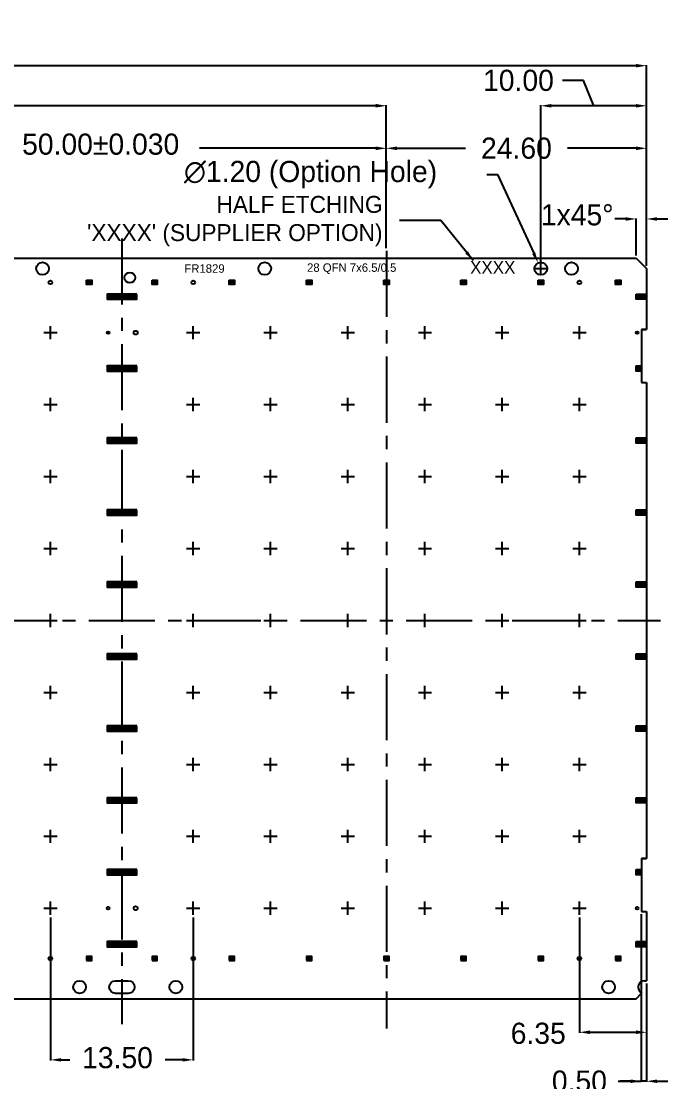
# Model space of a CAD drawing. Extents: x -371 to -96, y -307 to -115.
# Drawn here: x -157.6 to -96.5, y -215.3 to -115 of the extents above; entities that cross this region are included whole.
import ezdxf
from ezdxf.enums import TextEntityAlignment as Align

# ---------------------------------------------------------------- set-up
doc = ezdxf.new("R2010")
doc.units = 0
doc.header["$LTSCALE"] = 5
doc.header["$MEASUREMENT"] = 0
doc.linetypes.add('CENTER', pattern=[2, 1.25, -0.25, 0.25, -0.25])
doc.layers.get('0').update_dxf_attribs({"linetype": 'CONTINUOUS'})
doc.layers.get('DEFPOINTS').update_dxf_attribs({"linetype": 'CONTINUOUS'})
for name, color, linetype in [('CENTER', 1, 'CENTER'), ('DIM', 3, 'CONTINUOUS'), ('half_bottom', 4, 'CONTINUOUS')]:
    doc.layers.add(name, color=color, linetype=linetype)
doc.dimstyles.get("Standard").update_dxf_attribs({"dimtxt": 0.3, "dimasz": 0.2, "dimexe": 0.05, "dimexo": 0.15, "dimgap": 0.05, "dimtad": 0, "dimtoh": 1, "dimdec": 3, "dimdsep": 46, "dimtxsty": 'STANDARD', "dimcen": 0.5, "dimadec": 0, "dimazin": 0, "dimtfac": 1, "dimtdec": 3, "dimtofl": 0, "dimtmove": 0, "dimatfit": 3, "dimfxl": 1, "dimtolj": 1, "dimtzin": 0, "dimarcsym": 0})
pattern_1 = [(45, (-74.40428, -325.05606), (-0.08838835, 0.08838835), [])]
pattern_2 = [(45, (-68.20428, -325.05606), (-0.08838835, 0.08838835), [])]
pattern_3 = [(45, (-60.90428, -325.05606), (-0.08838835, 0.08838835), [])]
pattern_4 = [(45, (-53.60428, -325.05606), (-0.08838835, 0.08838835), [])]
pattern_5 = [(45, (-46.30428, -325.05606), (-0.08838835, 0.08838835), [])]
pattern_6 = [(45, (-31.70428, -325.05606), (-0.08838835, 0.08838835), [])]
pattern_7 = [(45, (-39.00428, -325.05606), (-0.08838835, 0.08838835), [])]
pattern_8 = [(45, (-24.40428, -325.05606), (-0.08838835, 0.08838835), [])]
pattern_9 = [(45, (825.89694, 88.25517), (-0.088388348, 0.088388348), [])]

# ---------------------------------------------------------------- blocks, each defined once
blk = doc.blocks.new('*D14')
at = {"layer": 'DEFPOINTS', "color": 0, "linetype": 'Continuous', "transparency": 16777216}
for p in [(-138.48, 295.12), (-138.48, 275.94), (111.52, 275.94)]:
    blk.add_point(p, dxfattribs=at)
at = {"layer": 'DIM', "color": 0, "linetype": 'Continuous', "lineweight": -2, "transparency": 16777216}
for p, q in [((-138.48, 276.19), (-138.48, 295.17)), ((-137.48, 295.12), (-21.81, 295.12)), ((110.52, 295.12), (-5.14, 295.12)), ((111.52, 276.19), (111.52, 295.17))]:
    blk.add_line(p, q, dxfattribs=at)
at = {"layer": 'DIM', "color": 0, "linetype": 'Continuous', "transparency": 16777216}
for points in [[(-137.48, 295.28), (-137.48, 294.95), (-138.48, 295.12)], [(110.52, 295.28), (110.52, 294.95), (111.52, 295.12)]]:
    blk.add_solid(points, dxfattribs=at)
at = {"layer": 'DIM', "color": 0, "linetype": 'Continuous', "transparency": 16777216, "insert": (-13.48, 295.12), "char_height": 2, "attachment_point": 5}
blk.add_mtext('\\A1;250.00%%p0.1', dxfattribs=at)
blk = doc.blocks.new('*D28')
at = {"layer": 'DEFPOINTS', "color": 0, "linetype": 'Continuous', "transparency": 16777216}
for p in [(101.52, 291.33), (101.52, 275.9), (111.52, 275.94)]:
    blk.add_point(p, dxfattribs=at)
at = {"layer": 'DIM', "color": 0, "linetype": 'Continuous', "lineweight": -2, "transparency": 16777216}
for p, q in [((105.57, 293.72), (103.57, 293.72)), ((106.52, 291.33), (105.57, 293.72)), ((101.52, 276.15), (101.52, 291.38)), ((110.52, 291.33), (102.52, 291.33)), ((111.52, 276.19), (111.52, 291.38))]:
    blk.add_line(p, q, dxfattribs=at)
at = {"layer": 'DIM', "color": 0, "linetype": 'Continuous', "transparency": 16777216}
for points in [[(102.52, 291.5), (102.52, 291.16), (101.52, 291.33)], [(110.52, 291.5), (110.52, 291.16), (111.52, 291.33)]]:
    blk.add_solid(points, dxfattribs=at)
at = {"layer": 'DIM', "color": 0, "linetype": 'Continuous', "transparency": 16777216, "insert": (99.41, 293.72), "char_height": 2, "attachment_point": 5}
blk.add_mtext('\\A1;10.00', dxfattribs=at)
blk = doc.blocks.new('*D29')
at = {"layer": 'DEFPOINTS', "color": 0, "linetype": 'Continuous', "transparency": 16777216}
for p in [(101.27, 276.48), (101.78, 275.39)]:
    blk.add_point(p, dxfattribs=at)
at = {"layer": 'DIM', "color": 0, "linetype": 'Continuous', "lineweight": -2, "transparency": 16777216}
for p, q in [((96.42, 284.82), (97.42, 284.82)), ((97.42, 284.82), (100.85, 277.39)), ((101.02, 275.94), (102.02, 275.94)), ((101.52, 275.44), (101.52, 276.44))]:
    blk.add_line(p, q, dxfattribs=at)
at = {"layer": 'DIM', "color": 0, "linetype": 'Continuous', "transparency": 16777216}
blk.add_solid([(101, 277.46), (100.7, 277.32), (101.27, 276.48)], dxfattribs=at)
at = {"layer": 'DIM', "color": 0, "linetype": 'Continuous', "transparency": 16777216, "insert": (79.76, 284.82), "char_height": 2, "attachment_point": 5}
blk.add_mtext('\\A1;∅1.20 (Option Hole)', dxfattribs=at)
blk = doc.blocks.new('*D15')
at = {"layer": 'DEFPOINTS', "color": 0, "linetype": 'Continuous', "transparency": 16777216}
for p in [(-113.08, 291.33), (-113.08, 277.62), (86.92, 277.62)]:
    blk.add_point(p, dxfattribs=at)
at = {"layer": 'DIM', "color": 0, "linetype": 'Continuous', "lineweight": -2, "transparency": 16777216}
for p, q in [((-113.08, 277.87), (-113.08, 291.38)), ((-112.08, 291.33), (-38.08, 291.33)), ((85.92, 291.33), (11.92, 291.33)), ((86.92, 277.87), (86.92, 291.38))]:
    blk.add_line(p, q, dxfattribs=at)
at = {"layer": 'DIM', "color": 0, "linetype": 'Continuous', "transparency": 16777216}
for points in [[(-112.08, 291.5), (-112.08, 291.16), (-113.08, 291.33)], [(85.92, 291.5), (85.92, 291.16), (86.92, 291.33)]]:
    blk.add_solid(points, dxfattribs=at)
at = {"layer": 'DIM', "color": 0, "linetype": 'Continuous', "transparency": 16777216, "insert": (-13.08, 291.33), "char_height": 2, "attachment_point": 5}
blk.add_mtext('\\A1;50.00%%p0.030 x 4 = 200.00%%p0.05', dxfattribs=at)
blk = doc.blocks.new('*D23')
at = {"layer": 'DEFPOINTS', "color": 0, "linetype": 'Continuous', "transparency": 16777216}
for p in [(36.92, 287.31), (36.92, 281.18), (86.92, 281.18)]:
    blk.add_point(p, dxfattribs=at)
at = {"layer": 'DIM', "color": 0, "linetype": 'Continuous', "lineweight": -2, "transparency": 16777216}
for p, q in [((36.92, 281.43), (36.92, 287.36)), ((37.92, 287.31), (50.59, 287.31)), ((85.92, 287.31), (69.26, 287.31)), ((86.92, 281.43), (86.92, 287.36))]:
    blk.add_line(p, q, dxfattribs=at)
at = {"layer": 'DIM', "color": 0, "linetype": 'Continuous', "transparency": 16777216}
for points in [[(37.92, 287.48), (37.92, 287.14), (36.92, 287.31)], [(85.92, 287.48), (85.92, 287.14), (86.92, 287.31)]]:
    blk.add_solid(points, dxfattribs=at)
at = {"layer": 'DIM', "color": 0, "linetype": 'Continuous', "transparency": 16777216, "insert": (59.92, 287.69), "char_height": 2, "attachment_point": 5}
blk.add_mtext('\\A1;50.00%%p0.030', dxfattribs=at)
blk = doc.blocks.new('*D26')
at = {"layer": 'DEFPOINTS', "color": 0, "linetype": 'Continuous', "transparency": 16777216}
for p in [(111.52, 287.31), (86.92, 278.18), (111.52, 275.94)]:
    blk.add_point(p, dxfattribs=at)
at = {"layer": 'DIM', "color": 0, "linetype": 'Continuous', "lineweight": -2, "transparency": 16777216}
for p, q in [((86.92, 278.43), (86.92, 287.36)), ((87.92, 287.31), (94.39, 287.31)), ((110.52, 287.31), (104.06, 287.31)), ((111.52, 276.19), (111.52, 287.36))]:
    blk.add_line(p, q, dxfattribs=at)
at = {"layer": 'DIM', "color": 0, "linetype": 'Continuous', "transparency": 16777216}
for points in [[(87.92, 287.48), (87.92, 287.14), (86.92, 287.31)], [(110.52, 287.48), (110.52, 287.14), (111.52, 287.31)]]:
    blk.add_solid(points, dxfattribs=at)
at = {"layer": 'DIM', "color": 0, "linetype": 'Continuous', "transparency": 16777216, "insert": (99.22, 287.31), "char_height": 2, "attachment_point": 5}
blk.add_mtext('\\A1;24.60', dxfattribs=at)
blk = doc.blocks.new('*D27')
at = {"layer": 'DEFPOINTS', "color": 0, "linetype": 'Continuous', "transparency": 16777216}
for p in [(110.53, 280.63), (110.53, 276.94), (111.52, 275.94)]:
    blk.add_point(p, dxfattribs=at)
at = {"layer": 'DIM', "color": 0, "linetype": 'Continuous', "lineweight": -2, "transparency": 16777216}
for p, q in [((110.53, 277.19), (110.53, 280.68)), ((111.52, 276.19), (111.52, 280.68)), ((109.53, 280.63), (108.53, 280.63)), ((112.52, 280.63), (113.52, 280.63))]:
    blk.add_line(p, q, dxfattribs=at)
at = {"layer": 'DIM', "color": 0, "linetype": 'Continuous', "transparency": 16777216}
for points in [[(109.53, 280.8), (109.53, 280.46), (110.53, 280.63)], [(112.52, 280.8), (112.52, 280.46), (111.52, 280.63)]]:
    blk.add_solid(points, dxfattribs=at)
at = {"layer": 'DIM', "color": 0, "linetype": 'Continuous', "transparency": 16777216, "insert": (104.96, 281.01), "char_height": 2, "attachment_point": 5}
blk.add_mtext('\\A1;1x45%%d', dxfattribs=at)
blk = doc.blocks.new('*D1')
at = {"layer": 'DEFPOINTS', "color": 0, "linetype": 'Continuous', "transparency": 16777216}
for p in [(111.02, 215.19), (111.52, 208.64), (111.02, 199.14)]:
    blk.add_point(p, dxfattribs=at)
at = {"layer": 'DIM', "color": 0, "linetype": 'Continuous', "lineweight": -2, "transparency": 16777216}
for p, q in [((111.02, 214.94), (111.02, 199.09)), ((111.52, 208.39), (111.52, 199.09)), ((108.83, 199.14), (111.02, 199.14)), ((110.02, 199.14), (109.02, 199.14)), ((111.52, 199.14), (111.02, 199.14)), ((112.52, 199.14), (113.52, 199.14))]:
    blk.add_line(p, q, dxfattribs=at)
at = {"layer": 'DIM', "color": 0, "linetype": 'Continuous', "transparency": 16777216}
for points in [[(110.02, 199.31), (110.02, 198.97), (111.02, 199.14)], [(112.52, 199.31), (112.52, 198.97), (111.52, 199.14)]]:
    blk.add_solid(points, dxfattribs=at)
at = {"layer": 'DIM', "color": 0, "linetype": 'Continuous', "transparency": 16777216, "insert": (105.17, 199.14), "char_height": 2, "attachment_point": 5}
blk.add_mtext('\\A1;0.50', dxfattribs=at)
blk = doc.blocks.new('*D30')
at = {"layer": 'DEFPOINTS', "color": 0, "linetype": 'Continuous', "transparency": 16777216}
for p in [(55.17, 214.86), (68.67, 214.86), (68.67, 201.16)]:
    blk.add_point(p, dxfattribs=at)
at = {"layer": 'DIM', "color": 0, "linetype": 'Continuous', "lineweight": -2, "transparency": 16777216}
for p, q in [((55.17, 214.61), (55.17, 201.11)), ((68.67, 214.61), (68.67, 201.11)), ((56.17, 201.16), (57.01, 201.16)), ((67.67, 201.16), (66.01, 201.16))]:
    blk.add_line(p, q, dxfattribs=at)
at = {"layer": 'DIM', "color": 0, "linetype": 'Continuous', "transparency": 16777216}
for points in [[(56.17, 201.33), (56.17, 201), (55.17, 201.16)], [(67.67, 201.33), (67.67, 201), (68.67, 201.16)]]:
    blk.add_solid(points, dxfattribs=at)
at = {"layer": 'DIM', "color": 0, "linetype": 'Continuous', "transparency": 16777216, "insert": (61.51, 201.36), "char_height": 2, "attachment_point": 5}
blk.add_mtext('\\A1;13.50', dxfattribs=at)
blk = doc.blocks.new('*D31')
at = {"layer": 'DEFPOINTS', "color": 0, "linetype": 'Continuous', "transparency": 16777216}
for p in [(105.17, 214.86), (111.52, 208.64), (111.52, 203.77)]:
    blk.add_point(p, dxfattribs=at)
at = {"layer": 'DIM', "color": 0, "linetype": 'Continuous', "lineweight": -2, "transparency": 16777216}
for p, q in [((105.17, 214.61), (105.17, 203.72)), ((111.52, 208.39), (111.52, 203.72)), ((106.17, 203.77), (110.52, 203.77))]:
    blk.add_line(p, q, dxfattribs=at)
at = {"layer": 'DIM', "color": 0, "linetype": 'Continuous', "transparency": 16777216}
for points in [[(106.17, 203.94), (106.17, 203.6), (105.17, 203.77)], [(110.52, 203.94), (110.52, 203.6), (111.52, 203.77)]]:
    blk.add_solid(points, dxfattribs=at)
at = {"layer": 'DIM', "color": 0, "linetype": 'Continuous', "transparency": 16777216, "insert": (101.28, 203.66), "char_height": 2, "attachment_point": 5}
blk.add_mtext('\\A1;6.35', dxfattribs=at)

msp = doc.modelspace()

# ---------------------------------------------------------------- hatches: boundary and pattern name
at = {"layer": 'half_bottom'}
h = msp.add_hatch(dxfattribs=at)
h.set_pattern_fill('ANSI31,_O', color=256)
h.set_pattern_definition(pattern_1)
h.paths.add_polyline_path([(-151.4135, -139.5231), (-150.9135, -139.5231), (-150.9135, -139.9231), (-151.4135, -139.9231)])
h = msp.add_hatch(dxfattribs=at)
h.set_pattern_fill('ANSI31,_O', color=256)
h.set_pattern_definition(pattern_2)
h.paths.add_polyline_path([(-145.2135, -139.5231), (-144.7135, -139.5231), (-144.7135, -139.9231), (-145.2135, -139.9231)])
h = msp.add_hatch(dxfattribs=at)
h.set_pattern_fill('ANSI31,_O', color=256)
h.set_pattern_definition(pattern_3)
h.paths.add_polyline_path([(-137.9135, -139.5231), (-137.4135, -139.5231), (-137.4135, -139.9231), (-137.9135, -139.9231)])
h = msp.add_hatch(dxfattribs=at)
h.set_pattern_fill('ANSI31,_O', color=256)
h.set_pattern_definition(pattern_4)
h.paths.add_polyline_path([(-130.6135, -139.5231), (-130.1135, -139.5231), (-130.1135, -139.9231), (-130.6135, -139.9231)])
h = msp.add_hatch(dxfattribs=at)
h.set_pattern_fill('ANSI31,_O', color=256)
h.set_pattern_definition(pattern_5)
h.paths.add_polyline_path([(-123.3135, -139.5231), (-122.8135, -139.5231), (-122.8135, -139.9231), (-123.3135, -139.9231)])
h = msp.add_hatch(dxfattribs=at)
h.set_pattern_fill('ANSI31,_O', color=256)
h.set_pattern_definition(pattern_7)
h.paths.add_polyline_path([(-116.0135, -139.5231), (-115.5135, -139.5231), (-115.5135, -139.9231), (-116.0135, -139.9231)])
h = msp.add_hatch(dxfattribs=at)
h.set_pattern_fill('ANSI31,_O', color=256)
h.set_pattern_definition(pattern_6)
h.paths.add_polyline_path([(-108.7135, -139.5231), (-108.2135, -139.5231), (-108.2135, -139.9231), (-108.7135, -139.9231)])
h = msp.add_hatch(dxfattribs=at)
h.set_pattern_fill('ANSI31,_O', color=256)
h.set_pattern_definition(pattern_8)
h.paths.add_polyline_path([(-101.4135, -139.5231), (-100.9135, -139.5231), (-100.9135, -139.9231), (-101.4135, -139.9231)])
h = msp.add_hatch(dxfattribs=at)
h.set_pattern_fill('ANSI31,_O', color=256)
h.set_pattern_definition(pattern_9)
h.paths.add_polyline_path([(-146.6635, -140.8231), (-149.4635, -140.8231), (-149.4635, -141.3231), (-146.6635, -141.3231)])
h.paths.add_polyline_path([(-146.6635, -147.6231), (-149.4635, -147.6231), (-149.4635, -148.1231), (-146.6635, -148.1231)])
h.paths.add_polyline_path([(-146.6635, -154.4231), (-149.4635, -154.4231), (-149.4635, -154.9231), (-146.6635, -154.9231)])
h.paths.add_polyline_path([(-146.6635, -161.2231), (-149.4635, -161.2231), (-149.4635, -161.7231), (-146.6635, -161.7231)])
h.paths.add_polyline_path([(-146.6635, -168.0231), (-149.4635, -168.0231), (-149.4635, -168.5231), (-146.6635, -168.5231)])
h.paths.add_polyline_path([(-146.6635, -174.8231), (-149.4635, -174.8231), (-149.4635, -175.3231), (-146.6635, -175.3231)])
h.paths.add_polyline_path([(-146.6635, -181.6231), (-149.4635, -181.6231), (-149.4635, -182.1231), (-146.6635, -182.1231)])
h.paths.add_polyline_path([(-146.6635, -188.4231), (-149.4635, -188.4231), (-149.4635, -188.9231), (-146.6635, -188.9231)])
h.paths.add_polyline_path([(-146.6635, -195.2231), (-149.4635, -195.2231), (-149.4635, -195.7231), (-146.6635, -195.7231)])
h.paths.add_polyline_path([(-146.6635, -202.0231), (-149.4635, -202.0231), (-149.4635, -202.5231), (-146.6635, -202.5231)])
h = msp.add_hatch(dxfattribs=at)
h.set_pattern_fill('ANSI31,_O', color=256)
h.set_pattern_definition(pattern_9)
h.paths.add_polyline_path([(-98.4635, -141.3231), (-98.4635, -140.8231), (-99.4635, -140.8231), (-99.4635, -141.3231)])
h.paths.add_polyline_path([(-98.9635, -148.1231), (-98.9635, -147.6231), (-99.4635, -147.6231), (-99.4635, -148.1231)])
h.paths.add_polyline_path([(-98.4635, -154.4231), (-99.4635, -154.4231), (-99.4635, -154.9231), (-98.4635, -154.9231)])
h.paths.add_polyline_path([(-98.4635, -161.7231), (-98.4635, -161.2231), (-99.4635, -161.2231), (-99.4635, -161.7231)])
h.paths.add_polyline_path([(-98.4635, -168.5231), (-98.4635, -168.0231), (-99.4635, -168.0231), (-99.4635, -168.5231)])
h.paths.add_polyline_path([(-98.4635, -175.3231), (-98.4635, -174.8231), (-99.4635, -174.8231), (-99.4635, -175.3231)])
h.paths.add_polyline_path([(-98.4635, -182.1231), (-98.4635, -181.6231), (-99.4635, -181.6231), (-99.4635, -182.1231)])
h.paths.add_polyline_path([(-98.4635, -188.9231), (-98.4635, -188.4231), (-99.4635, -188.4231), (-99.4635, -188.9231)])
h.paths.add_polyline_path([(-98.9635, -195.7231), (-98.9635, -195.2231), (-99.4635, -195.2231), (-99.4635, -195.7231)])
h.paths.add_polyline_path([(-98.4635, -202.5231), (-98.4635, -202.0231), (-99.4635, -202.0231), (-99.4635, -202.5231)])
h = msp.add_hatch(dxfattribs=at)
h.set_pattern_fill('ANSI31,_O', color=256)
h.set_pattern_definition(pattern_1)
h.paths.add_polyline_path([(-151.4135, -203.8231), (-150.9135, -203.8231), (-150.9135, -203.4231), (-151.4135, -203.4231)])
h = msp.add_hatch(dxfattribs=at)
h.set_pattern_fill('ANSI31,_O', color=256)
h.set_pattern_definition(pattern_2)
h.paths.add_polyline_path([(-145.2135, -203.8231), (-144.7135, -203.8231), (-144.7135, -203.4231), (-145.2135, -203.4231)])
h = msp.add_hatch(dxfattribs=at)
h.set_pattern_fill('ANSI31,_O', color=256)
h.set_pattern_definition(pattern_3)
h.paths.add_polyline_path([(-137.9135, -203.8231), (-137.4135, -203.8231), (-137.4135, -203.4231), (-137.9135, -203.4231)])
h = msp.add_hatch(dxfattribs=at)
h.set_pattern_fill('ANSI31,_O', color=256)
h.set_pattern_definition(pattern_4)
h.paths.add_polyline_path([(-130.6135, -203.8231), (-130.1135, -203.8231), (-130.1135, -203.4231), (-130.6135, -203.4231)])
h = msp.add_hatch(dxfattribs=at)
h.set_pattern_fill('ANSI31,_O', color=256)
h.set_pattern_definition(pattern_5)
h.paths.add_polyline_path([(-123.3135, -203.8231), (-122.8135, -203.8231), (-122.8135, -203.4231), (-123.3135, -203.4231)])
h = msp.add_hatch(dxfattribs=at)
h.set_pattern_fill('ANSI31,_O', color=256)
h.set_pattern_definition(pattern_7)
h.paths.add_polyline_path([(-116.0135, -203.8231), (-115.5135, -203.8231), (-115.5135, -203.4231), (-116.0135, -203.4231)])
h = msp.add_hatch(dxfattribs=at)
h.set_pattern_fill('ANSI31,_O', color=256)
h.set_pattern_definition(pattern_6)
h.paths.add_polyline_path([(-108.7135, -203.8231), (-108.2135, -203.8231), (-108.2135, -203.4231), (-108.7135, -203.4231)])
h = msp.add_hatch(dxfattribs=at)
h.set_pattern_fill('ANSI31,_O', color=256)
h.set_pattern_definition(pattern_8)
h.paths.add_polyline_path([(-101.4135, -203.8231), (-100.9135, -203.8231), (-100.9135, -203.4231), (-101.4135, -203.4231)])

# ---------------------------------------------------------------- linework, layer by layer
for p, q in [((-347.4635, -137.4231), (-99.4622, -137.4231)), ((-99.4622, -137.4231), (-98.4635, -138.4219)), ((-98.4635, -138.4219), (-98.4635, -144.1731)), ((-98.4635, -144.1731), (-98.9635, -144.1731)), ((-98.9635, -144.1731), (-98.9635, -149.1731)), ((-98.9635, -144.1731), (-98.4635, -144.1731)), ((-98.9635, -144.1731), (-98.9635, -149.1731)), ((-98.9635, -149.1731), (-98.4635, -149.1731)), ((-98.9635, -149.1731), (-98.4635, -149.1731)), ((-98.4635, -149.1731), (-98.4635, -194.1731)), ((-98.4635, -149.1731), (-98.4635, -194.1731)), ((-98.4635, -194.1731), (-98.9635, -194.1731)), ((-98.9635, -194.1731), (-98.9635, -199.1731)), ((-98.9635, -194.1731), (-98.4635, -194.1731)), ((-98.9635, -194.1731), (-98.9635, -199.1731)), ((-98.9635, -199.1731), (-98.4635, -199.1731)), ((-98.9635, -199.1731), (-98.4635, -199.1731)), ((-98.4635, -199.1731), (-98.4635, -205.7231)), ((-98.6635, -205.7231), (-98.4635, -205.7231)), ((-346.667, -207.4231), (-99.4599, -207.4231)), ((-99.4599, -207.4231), (-98.9079, -206.8711))]:
    msp.add_line(p, q)
msp.add_lwpolyline([(-147.4635, -205.7231, -1), (-147.4635, -206.9231), (-148.6635, -206.9231, -1), (-148.6635, -205.7231)], format="xyb", close=True)
for centre, radius in [((-155.5635, -138.4231), 0.6), ((-134.5635, -138.4231), 0.6), ((-108.4635, -138.4231), 0.6), ((-105.5635, -138.4231), 0.6), ((-147.3135, -139.2731), 0.5), ((-154.8135, -139.7231), 0.175), ((-141.3135, -139.7231), 0.175), ((-104.8135, -139.7231), 0.175), ((-146.7635, -144.4731), 0.185), ((-149.3635, -144.4731), 0.125), ((-149.3635, -144.4731), 0.125), ((-99.3635, -144.4731), 0.125), ((-99.3635, -144.4731), 0.125), ((-149.3635, -198.8731), 0.125), ((-149.3635, -198.8731), 0.125), ((-146.7635, -198.8731), 0.185), ((-99.3635, -198.8731), 0.125), ((-99.3635, -198.8731), 0.125), ((-154.8135, -203.6231), 0.175), ((-141.3135, -203.6231), 0.175), ((-104.8135, -203.6231), 0.175), ((-152.0635, -206.3231), 0.6), ((-142.9635, -206.3231), 0.6), ((-102.0635, -206.3231), 0.6)]:
    msp.add_circle(centre, radius)
msp.add_arc((-98.6635, -206.3231), 0.6, 90, 245.9607)
at = {"layer": 'CENTER'}
for p, q in [((-148.0635, -135.5604), (-148.0635, -209.8238)), ((-148.0635, -135.5604), (-148.0635, -209.8238)), ((-123.0635, -136.7364), (-123.0635, -210.2253)), ((-123.0635, -136.7364), (-123.0635, -210.2253)), ((-154.8135, -145.1005), (-154.8135, -143.8458)), ((-141.3135, -145.1005), (-141.3135, -143.8458)), ((-134.0135, -145.1005), (-134.0135, -143.8458)), ((-126.7135, -145.1005), (-126.7135, -143.8458)), ((-119.4135, -145.1005), (-119.4135, -143.8458)), ((-112.1135, -145.1005), (-112.1135, -143.8458)), ((-104.8135, -145.1005), (-104.8135, -143.8458)), ((-155.4408, -144.4731), (-154.1861, -144.4731)), ((-141.9408, -144.4731), (-140.6861, -144.4731)), ((-134.6408, -144.4731), (-133.3861, -144.4731)), ((-127.3408, -144.4731), (-126.0861, -144.4731)), ((-120.0408, -144.4731), (-118.7861, -144.4731)), ((-112.7408, -144.4731), (-111.4861, -144.4731)), ((-105.4408, -144.4731), (-104.1861, -144.4731)), ((-155.4408, -151.2731), (-154.1861, -151.2731)), ((-154.8135, -151.9005), (-154.8135, -150.6458)), ((-141.9408, -151.2731), (-140.6861, -151.2731)), ((-141.3135, -151.9005), (-141.3135, -150.6458)), ((-134.6408, -151.2731), (-133.3861, -151.2731)), ((-134.0135, -151.9005), (-134.0135, -150.6458)), ((-127.3408, -151.2731), (-126.0861, -151.2731)), ((-126.7135, -151.9005), (-126.7135, -150.6458)), ((-120.0408, -151.2731), (-118.7861, -151.2731)), ((-119.4135, -151.9005), (-119.4135, -150.6458)), ((-112.7408, -151.2731), (-111.4861, -151.2731)), ((-112.1135, -151.9005), (-112.1135, -150.6458)), ((-105.4408, -151.2731), (-104.1861, -151.2731)), ((-104.8135, -151.9005), (-104.8135, -150.6458)), ((-155.4408, -158.0731), (-154.1861, -158.0731)), ((-154.8135, -158.7005), (-154.8135, -157.4458)), ((-141.9408, -158.0731), (-140.6861, -158.0731)), ((-141.3135, -158.7005), (-141.3135, -157.4458)), ((-134.6408, -158.0731), (-133.3861, -158.0731)), ((-134.0135, -158.7005), (-134.0135, -157.4458)), ((-127.3408, -158.0731), (-126.0861, -158.0731)), ((-126.7135, -158.7005), (-126.7135, -157.4458)), ((-120.0408, -158.0731), (-118.7861, -158.0731)), ((-119.4135, -158.7005), (-119.4135, -157.4458)), ((-112.7408, -158.0731), (-111.4861, -158.0731)), ((-112.1135, -158.7005), (-112.1135, -157.4458)), ((-105.4408, -158.0731), (-104.1861, -158.0731)), ((-104.8135, -158.7005), (-104.8135, -157.4458)), ((-154.8135, -165.5005), (-154.8135, -164.2458)), ((-141.3135, -165.5005), (-141.3135, -164.2458)), ((-134.0135, -165.5005), (-134.0135, -164.2458)), ((-126.7135, -165.5005), (-126.7135, -164.2458)), ((-119.4135, -165.5005), (-119.4135, -164.2458)), ((-112.1135, -165.5005), (-112.1135, -164.2458)), ((-104.8135, -165.5005), (-104.8135, -164.2458)), ((-155.4408, -164.8731), (-154.1861, -164.8731)), ((-141.9408, -164.8731), (-140.6861, -164.8731)), ((-134.6408, -164.8731), (-133.3861, -164.8731)), ((-127.3408, -164.8731), (-126.0861, -164.8731)), ((-120.0408, -164.8731), (-118.7861, -164.8731)), ((-112.7408, -164.8731), (-111.4861, -164.8731)), ((-105.4408, -164.8731), (-104.1861, -164.8731)), ((-154.8135, -172.3005), (-154.8135, -171.0458)), ((-141.3135, -172.3005), (-141.3135, -171.0458)), ((-134.0135, -172.3005), (-134.0135, -171.0458)), ((-126.7135, -172.3005), (-126.7135, -171.0458)), ((-119.4135, -172.3005), (-119.4135, -171.0458)), ((-112.1135, -172.3005), (-112.1135, -171.0458)), ((-104.8135, -172.3005), (-104.8135, -171.0458)), ((-201.1889, -171.6731), (-147.1659, -171.6731)), ((-201.1889, -171.6731), (-147.1659, -171.6731)), ((-155.4408, -171.6731), (-154.1861, -171.6731)), ((-151.1889, -171.6731), (-97.1659, -171.6731)), ((-151.1889, -171.6731), (-97.1659, -171.6731)), ((-141.9408, -171.6731), (-140.6861, -171.6731)), ((-134.6408, -171.6731), (-133.3861, -171.6731)), ((-127.3408, -171.6731), (-126.0861, -171.6731)), ((-120.0408, -171.6731), (-118.7861, -171.6731)), ((-112.7408, -171.6731), (-111.4861, -171.6731)), ((-105.4408, -171.6731), (-104.1861, -171.6731)), ((-154.8135, -179.1005), (-154.8135, -177.8458)), ((-141.3135, -179.1005), (-141.3135, -177.8458)), ((-134.0135, -179.1005), (-134.0135, -177.8458)), ((-126.7135, -179.1005), (-126.7135, -177.8458)), ((-119.4135, -179.1005), (-119.4135, -177.8458)), ((-112.1135, -179.1005), (-112.1135, -177.8458)), ((-104.8135, -179.1005), (-104.8135, -177.8458)), ((-155.4408, -178.4731), (-154.1861, -178.4731)), ((-141.9408, -178.4731), (-140.6861, -178.4731)), ((-134.6408, -178.4731), (-133.3861, -178.4731)), ((-127.3408, -178.4731), (-126.0861, -178.4731)), ((-120.0408, -178.4731), (-118.7861, -178.4731)), ((-112.7408, -178.4731), (-111.4861, -178.4731)), ((-105.4408, -178.4731), (-104.1861, -178.4731)), ((-155.4408, -185.2731), (-154.1861, -185.2731)), ((-154.8135, -185.9005), (-154.8135, -184.6458)), ((-141.9408, -185.2731), (-140.6861, -185.2731)), ((-141.3135, -185.9005), (-141.3135, -184.6458)), ((-134.6408, -185.2731), (-133.3861, -185.2731)), ((-134.0135, -185.9005), (-134.0135, -184.6458)), ((-127.3408, -185.2731), (-126.0861, -185.2731)), ((-126.7135, -185.9005), (-126.7135, -184.6458)), ((-120.0408, -185.2731), (-118.7861, -185.2731)), ((-119.4135, -185.9005), (-119.4135, -184.6458)), ((-112.7408, -185.2731), (-111.4861, -185.2731)), ((-112.1135, -185.9005), (-112.1135, -184.6458)), ((-105.4408, -185.2731), (-104.1861, -185.2731)), ((-104.8135, -185.9005), (-104.8135, -184.6458)), ((-155.4408, -192.0731), (-154.1861, -192.0731)), ((-154.8135, -192.7005), (-154.8135, -191.4458)), ((-141.9408, -192.0731), (-140.6861, -192.0731)), ((-141.3135, -192.7005), (-141.3135, -191.4458)), ((-134.6408, -192.0731), (-133.3861, -192.0731)), ((-134.0135, -192.7005), (-134.0135, -191.4458)), ((-127.3408, -192.0731), (-126.0861, -192.0731)), ((-126.7135, -192.7005), (-126.7135, -191.4458)), ((-120.0408, -192.0731), (-118.7861, -192.0731)), ((-119.4135, -192.7005), (-119.4135, -191.4458)), ((-112.7408, -192.0731), (-111.4861, -192.0731)), ((-112.1135, -192.7005), (-112.1135, -191.4458)), ((-105.4408, -192.0731), (-104.1861, -192.0731)), ((-104.8135, -192.7005), (-104.8135, -191.4458)), ((-154.8135, -199.5005), (-154.8135, -198.2458)), ((-141.3135, -199.5005), (-141.3135, -198.2458)), ((-134.0135, -199.5005), (-134.0135, -198.2458)), ((-126.7135, -199.5005), (-126.7135, -198.2458)), ((-119.4135, -199.5005), (-119.4135, -198.2458)), ((-112.1135, -199.5005), (-112.1135, -198.2458)), ((-104.8135, -199.5005), (-104.8135, -198.2458)), ((-155.4408, -198.8731), (-154.1861, -198.8731)), ((-141.9408, -198.8731), (-140.6861, -198.8731)), ((-134.6408, -198.8731), (-133.3861, -198.8731)), ((-127.3408, -198.8731), (-126.0861, -198.8731)), ((-120.0408, -198.8731), (-118.7861, -198.8731)), ((-112.7408, -198.8731), (-111.4861, -198.8731)), ((-105.4408, -198.8731), (-104.1861, -198.8731))]:
    msp.add_line(p, q, dxfattribs=at)
at = {"layer": 'half_bottom'}
for points in [[(-151.4135, -139.5231), (-150.9135, -139.5231), (-150.9135, -139.9231), (-151.4135, -139.9231)], [(-145.2135, -139.5231), (-144.7135, -139.5231), (-144.7135, -139.9231), (-145.2135, -139.9231)], [(-137.9135, -139.5231), (-137.4135, -139.5231), (-137.4135, -139.9231), (-137.9135, -139.9231)], [(-130.6135, -139.5231), (-130.1135, -139.5231), (-130.1135, -139.9231), (-130.6135, -139.9231)], [(-123.3135, -139.5231), (-122.8135, -139.5231), (-122.8135, -139.9231), (-123.3135, -139.9231)], [(-116.0135, -139.5231), (-115.5135, -139.5231), (-115.5135, -139.9231), (-116.0135, -139.9231)], [(-108.7135, -139.5231), (-108.2135, -139.5231), (-108.2135, -139.9231), (-108.7135, -139.9231)], [(-101.4135, -139.5231), (-100.9135, -139.5231), (-100.9135, -139.9231), (-101.4135, -139.9231)], [(-146.6635, -140.8231), (-149.4635, -140.8231), (-149.4635, -141.3231), (-146.6635, -141.3231)], [(-99.4635, -140.8231), (-98.4635, -140.8231), (-98.4635, -141.3231), (-99.4635, -141.3231)], [(-146.6635, -147.6231), (-149.4635, -147.6231), (-149.4635, -148.1231), (-146.6635, -148.1231)], [(-99.4635, -147.6231), (-98.9635, -147.6231), (-98.9635, -148.1231), (-99.4635, -148.1231)], [(-146.6635, -154.4231), (-149.4635, -154.4231), (-149.4635, -154.9231), (-146.6635, -154.9231)], [(-99.4635, -154.4231), (-98.4635, -154.4231), (-98.4635, -154.9231), (-99.4635, -154.9231)], [(-146.6635, -161.2231), (-149.4635, -161.2231), (-149.4635, -161.7231), (-146.6635, -161.7231)], [(-99.4635, -161.2231), (-98.4635, -161.2231), (-98.4635, -161.7231), (-99.4635, -161.7231)], [(-146.6635, -168.0231), (-149.4635, -168.0231), (-149.4635, -168.5231), (-146.6635, -168.5231)], [(-99.4635, -168.0231), (-98.4635, -168.0231), (-98.4635, -168.5231), (-99.4635, -168.5231)], [(-146.6635, -174.8231), (-149.4635, -174.8231), (-149.4635, -175.3231), (-146.6635, -175.3231)], [(-99.4635, -174.8231), (-98.4635, -174.8231), (-98.4635, -175.3231), (-99.4635, -175.3231)], [(-146.6635, -181.6231), (-149.4635, -181.6231), (-149.4635, -182.1231), (-146.6635, -182.1231)], [(-99.4635, -181.6231), (-98.4635, -181.6231), (-98.4635, -182.1231), (-99.4635, -182.1231)], [(-146.6635, -188.4231), (-149.4635, -188.4231), (-149.4635, -188.9231), (-146.6635, -188.9231)], [(-99.4635, -188.4231), (-98.4635, -188.4231), (-98.4635, -188.9231), (-99.4635, -188.9231)], [(-146.6635, -195.2231), (-149.4635, -195.2231), (-149.4635, -195.7231), (-146.6635, -195.7231)], [(-99.4635, -195.2231), (-98.9635, -195.2231), (-98.9635, -195.7231), (-99.4635, -195.7231)], [(-146.6635, -202.0231), (-149.4635, -202.0231), (-149.4635, -202.5231), (-146.6635, -202.5231)], [(-99.4635, -202.0231), (-98.4635, -202.0231), (-98.4635, -202.5231), (-99.4635, -202.5231)], [(-151.4135, -203.8231), (-150.9135, -203.8231), (-150.9135, -203.4231), (-151.4135, -203.4231)], [(-145.2135, -203.8231), (-144.7135, -203.8231), (-144.7135, -203.4231), (-145.2135, -203.4231)], [(-137.9135, -203.8231), (-137.4135, -203.8231), (-137.4135, -203.4231), (-137.9135, -203.4231)], [(-130.6135, -203.8231), (-130.1135, -203.8231), (-130.1135, -203.4231), (-130.6135, -203.4231)], [(-123.3135, -203.8231), (-122.8135, -203.8231), (-122.8135, -203.4231), (-123.3135, -203.4231)], [(-116.0135, -203.8231), (-115.5135, -203.8231), (-115.5135, -203.4231), (-116.0135, -203.4231)], [(-108.7135, -203.8231), (-108.2135, -203.8231), (-108.2135, -203.4231), (-108.7135, -203.4231)], [(-101.4135, -203.8231), (-100.9135, -203.8231), (-100.9135, -203.4231), (-101.4135, -203.4231)]]:
    msp.add_lwpolyline(points, close=True, dxfattribs=at)

# ---------------------------------------------------------------- texts
at = {"linetype": 'Continuous'}
for s, p in [('FR1829', (-142.1576, -138.8123)), ('28 QFN 7x6.5/0.5', (-130.561, -138.7231))]:
    msp.add_text(s, height=0.8, dxfattribs=at).set_placement(p)
msp.add_text('XXXX', height=1.2, dxfattribs=at).set_placement((-113.0097, -138.9038), align=Align.CENTER)
at = {"layer": 'DIM', "linetype": 'Continuous', "insert": (-123.4268, -133.9251), "char_height": 1.6, "attachment_point": 6}
msp.add_mtext("HALF ETCHING \\P'XXXX' (SUPPLIER OPTION)", dxfattribs=at)

# ---------------------------------------------------------------- dimensions: what is measured, and where the dimension line sits
at = {"layer": 'DIM', "linetype": 'Continuous'}
for base, p1, p2, text, picture, middle in [((-323.0635, -123.0314), (-123.0635, -136.7364), (-323.0635, -136.7364), '50.00%%p0.030 x 4 = <>.00%%p0.05', '*D15', (-223.0635, -123.0314)), ((-348.4635, -119.2432), (-98.4635, -138.4219), (-348.4635, -138.4231), '<>.00%%p0.1', '*D14', (-223.4635, -119.2432))]:
    dim = msp.add_linear_dim(base=base, p1=p1, p2=p2, angle=180, text=text, dimstyle='STANDARD', override={"dimtxt": 2, "dimasz": 1, "dimexo": 0.25, "dimgap": 1, "dimtmove": 1}, dxfattribs=at)
    dim.commit()
    dim.dimension.update_dxf_attribs({"geometry": picture, "text_midpoint": middle, "insert": (-209.9878, -414.3604)})
for base, p1, p2, text, override, picture, middle in [((-108.4635, -123.0314), (-98.4635, -138.4219), (-108.4635, -138.4649), '<>.00', {"dimtxt": 2, "dimasz": 1, "dimexo": 0.25, "dimgap": 1, "dimtmove": 1}, '*D28', (-107.4148, -120.6422)), ((-99.4622, -133.7314), (-98.4635, -138.4219), (-99.4622, -137.4231), '<>x45%%d', {"dimtxt": 2, "dimasz": 1, "dimexo": 0.25, "dimgap": 1, "dimdec": 1, "dimtmove": 1}, '*D27', (-105.0236, -133.3509)), ((-98.9635, -215.2202), (-98.4635, -205.7231), (-98.9635, -199.1731), '<>0', {"dimtxt": 2, "dimasz": 1, "dimexo": 0.25, "dimgap": 1, "dimtmove": 1}, '*D1', (-104.8226, -215.2202))]:
    dim = msp.add_linear_dim(base=base, p1=p1, p2=p2, text=text, dimstyle='STANDARD', override=override, dxfattribs=at)
    dim.commit()
    dim.dimension.update_dxf_attribs({"geometry": picture, "text_midpoint": middle, "dimtype": 128, "insert": (-209.9878, -414.3604)})
dim = msp.add_diameter_dim_2p(p1=(-108.2119, -138.9678), p2=(-108.7151, -137.8784), text='<>0 (Option Hole)', dimstyle='STANDARD', override={"dimtxt": 2, "dimasz": 1, "dimexo": 0.25, "dimgap": 1, "dimtmove": 1}, dxfattribs=at)
dim.commit()
dim.dimension.update_dxf_attribs({"geometry": '*D29', "text_midpoint": (-112.5645, -129.5436), "dimtype": 131, "insert": (-209.9878, -414.3604)})
for base, p1, p2, text, override, picture, middle in [((-173.0635, -127.0515), (-123.0635, -133.1846), (-173.0635, -133.1846), '<>.00%%p0.030', {"dimtxt": 2, "dimasz": 1, "dimexo": 0.25, "dimgap": 1, "dimtmove": 1}, '*D23', (-150.0635, -126.6728)), ((-141.3135, -213.1962), (-154.8135, -199.5005), (-141.3135, -199.5005), '<>0', {"dimtxt": 2, "dimasz": 1, "dimexo": 0.25, "dimgap": 1, "dimtmove": 2}, '*D30', (-148.4746, -212.9954))]:
    dim = msp.add_linear_dim(base=base, p1=p1, p2=p2, angle=180, text=text, dimstyle='STANDARD', override=override, dxfattribs=at)
    dim.commit()
    dim.dimension.update_dxf_attribs({"geometry": picture, "text_midpoint": middle, "dimtype": 128, "insert": (-209.9878, -414.3604)})
dim = msp.add_linear_dim(base=(-98.4635, -127.0496), p1=(-123.0635, -136.1833), p2=(-98.4635, -138.4219), text='<>0', dimstyle='STANDARD', override={"dimtxt": 2, "dimasz": 1, "dimexo": 0.25, "dimgap": 1, "dimtmove": 1}, dxfattribs=at)
dim.commit()
dim.dimension.update_dxf_attribs({"geometry": '*D26', "text_midpoint": (-110.7635, -127.0496), "insert": (-209.9878, -414.3604)})
dim = msp.add_linear_dim(base=(-98.4635, -210.5897), p1=(-104.8135, -199.5005), p2=(-98.4635, -205.7231), angle=180, dimstyle='STANDARD', override={"dimtxt": 2, "dimasz": 1, "dimexo": 0.25, "dimgap": 1, "dimtmove": 2}, dxfattribs=at)
dim.commit()
dim.dimension.update_dxf_attribs({"geometry": '*D31', "text_midpoint": (-108.7034, -210.7035), "dimtype": 128, "insert": (-209.9878, -414.3604)})

# ---------------------------------------------------------------- leaders
at = {"layer": 'DIM', "linetype": 'Continuous', "annotation_type": 0, "has_hookline": 1, "hookline_direction": 1, "text_width": 34.1333}
msp.add_leader([(-114.8453, -137.6676), (-117.9164, -133.8708), (-121.8103, -133.8702)], dimstyle='STANDARD', override={"dimtxt": 2, "dimasz": 1, "dimexe": 0.05, "dimexo": 0.25, "dimgap": 1, "dimtih": 0, "dimdec": 3, "dimzin": 8, "dimcen": 0.5, "dimtdec": 3}, dxfattribs=at)

doc.saveas('drawing.dxf')
